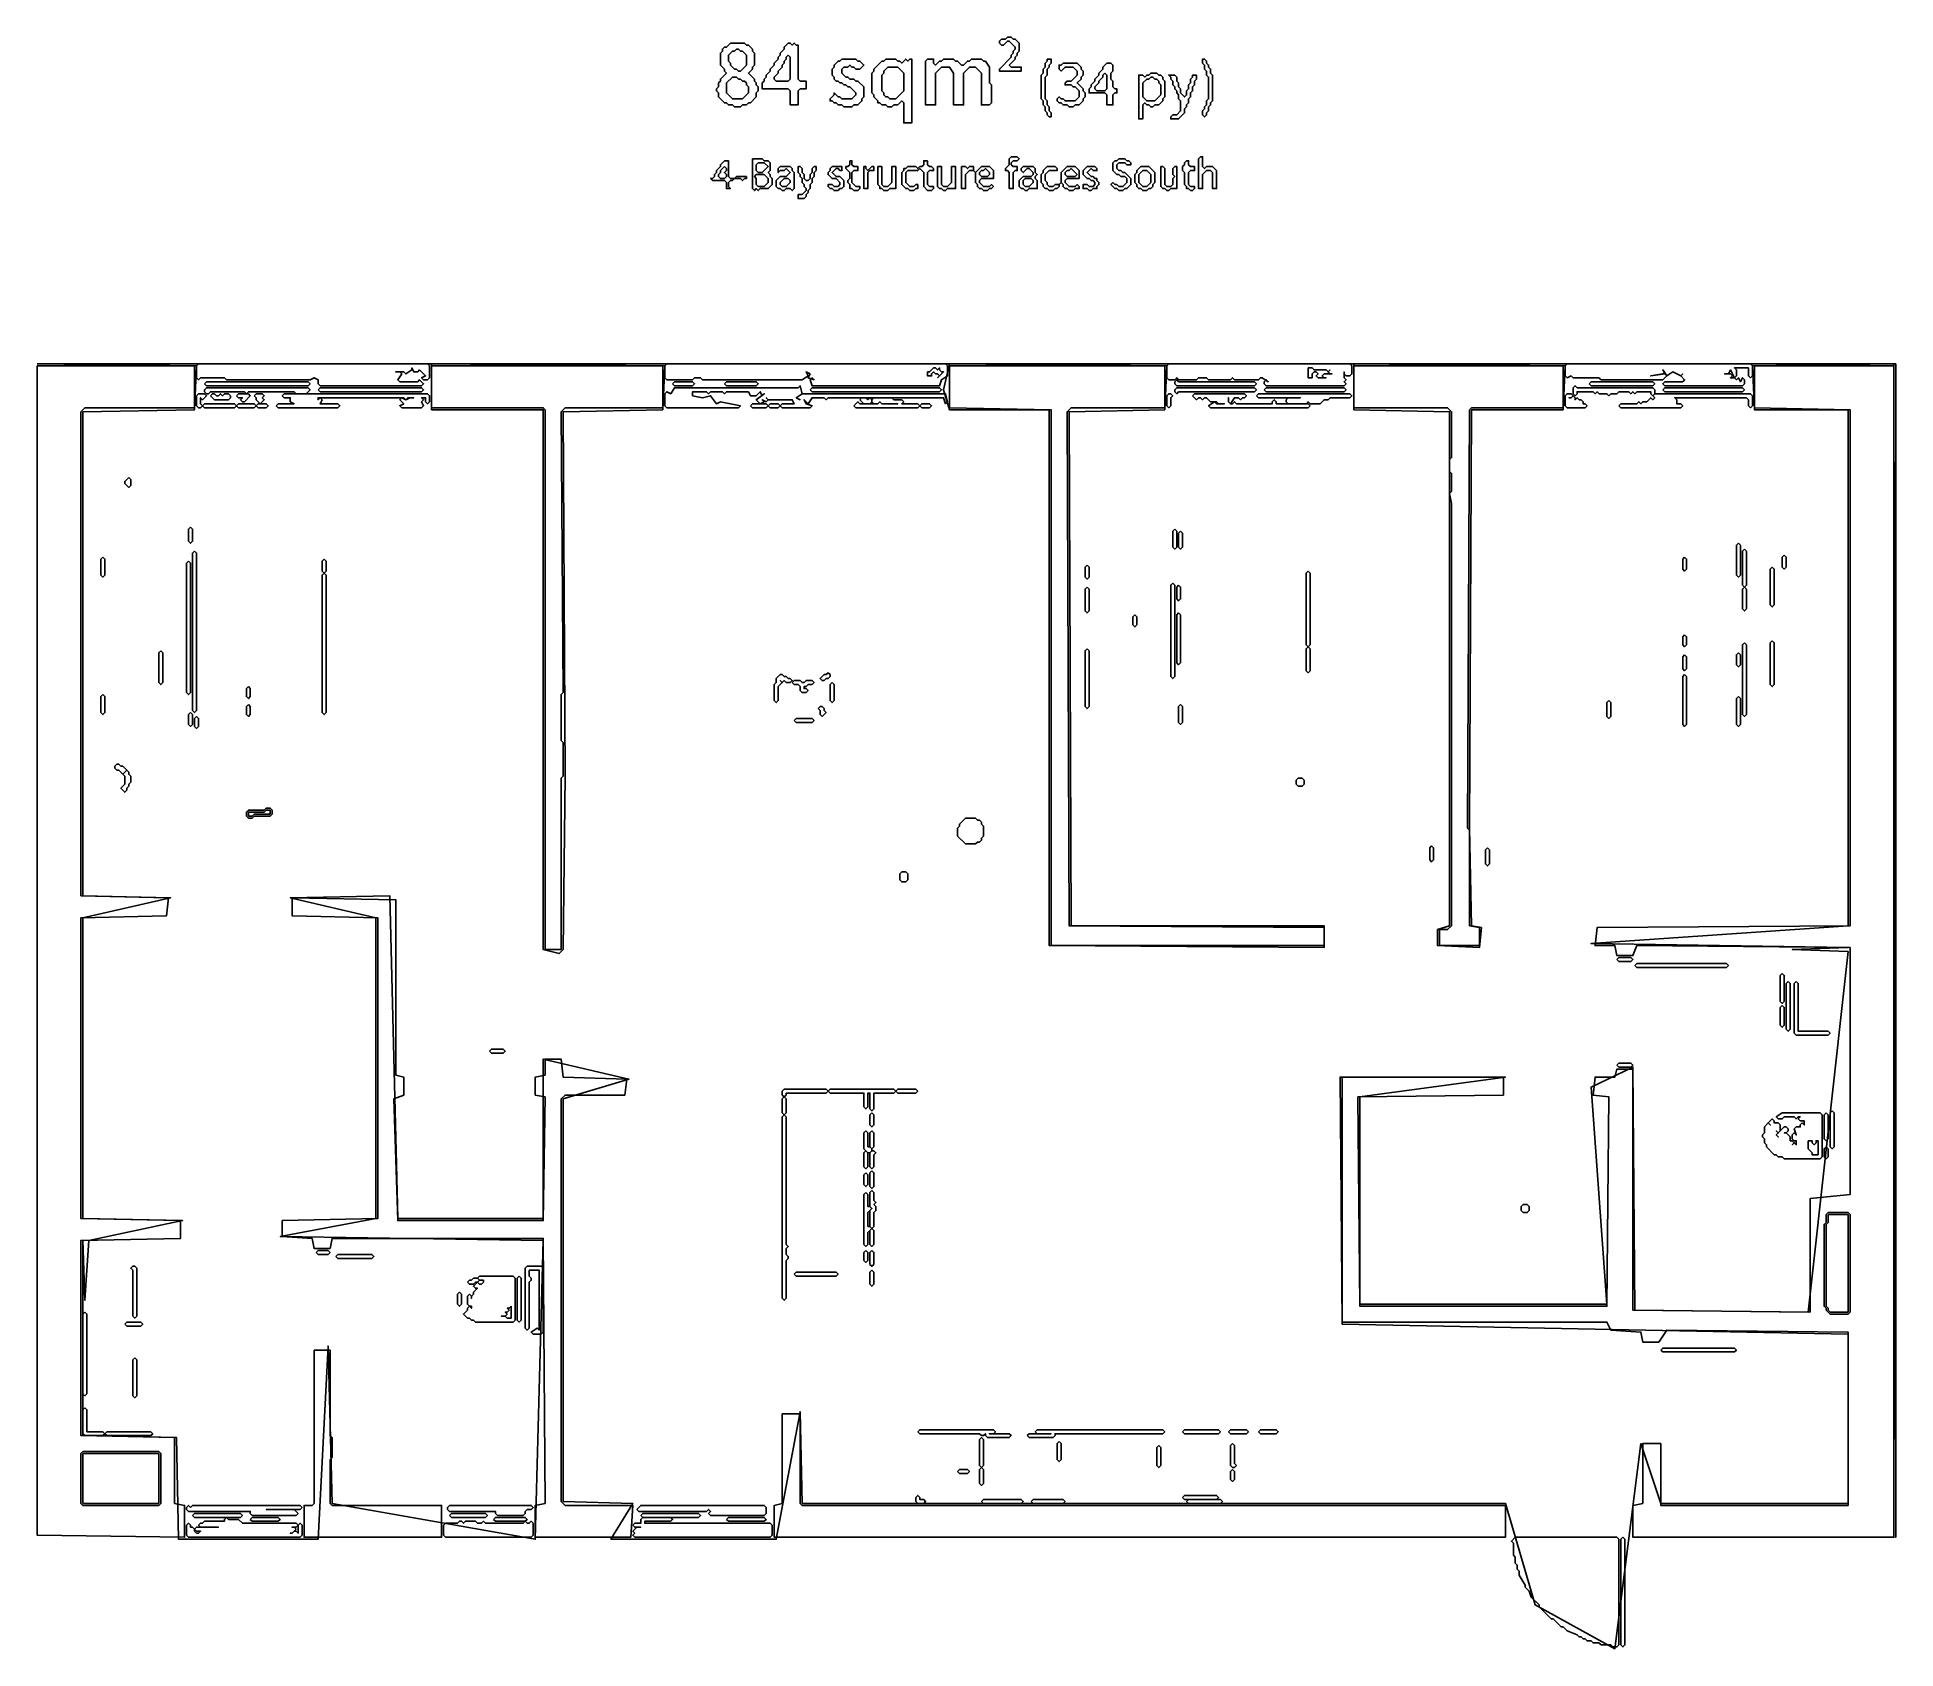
# Model space of a CAD drawing. Header units: metres. Extents: x 46 to 979, y 143 to 952.
import ezdxf

# ---------------------------------------------------------------- set-up
doc = ezdxf.new("R2010")
doc.units = ezdxf.units.M
doc.layers.add('A-FURN', color=2, linetype='Continuous')
doc.layers.add('A-WALL', color=1, linetype='Continuous')

msp = doc.modelspace()

# ---------------------------------------------------------------- linework, layer by layer
at = {"layer": 'A-FURN'}
for points in [[(530, 951), (529, 950), (529, 949), (530, 948), (531, 948), (533, 950), (534, 950), (537, 947), (537, 946), (536, 945), (536, 944), (535, 943), (535, 942), (529, 936), (529, 935), (540, 935), (540, 937), (535, 937), (534, 938), (537, 941), (537, 942), (538, 943), (538, 944), (539, 945), (539, 949), (537, 951), (536, 951), (535, 952), (533, 952), (532, 951), (530, 951)], [(394, 949), (392, 947), (391, 947), (390, 946), (390, 945), (389, 944), (389, 938), (391, 936), (391, 935), (392, 934), (389, 931), (389, 930), (388, 929), (388, 927), (387, 926), (387, 925), (388, 924), (388, 922), (391, 919), (392, 919), (393, 918), (395, 918), (396, 917), (399, 917), (400, 918), (402, 918), (403, 919), (404, 919), (407, 922), (407, 924), (408, 925), (408, 927), (407, 928), (407, 929), (406, 930), (406, 931), (403, 934), (405, 936), (405, 937), (406, 938), (406, 944), (405, 945), (405, 946), (403, 948), (402, 948), (401, 949), (394, 949)], [(397, 946), (398, 946), (399, 945), (400, 945), (402, 943), (402, 938), (399, 935), (398, 935), (397, 936), (396, 936), (394, 938), (394, 939), (393, 940), (393, 943), (395, 945), (396, 945), (397, 946)], [(423, 949), (421, 947), (421, 946), (419, 944), (419, 943), (418, 942), (418, 941), (416, 939), (416, 938), (414, 936), (414, 935), (412, 933), (412, 932), (411, 931), (411, 930), (410, 929), (410, 926), (423, 926), (424, 925), (424, 918), (428, 918), (428, 925), (429, 926), (432, 926), (432, 930), (429, 930), (428, 931), (428, 948), (427, 948), (426, 949), (425, 948), (424, 949), (423, 949)], [(423, 943), (424, 942), (424, 931), (423, 930), (417, 930), (416, 931), (416, 932), (418, 934), (418, 935), (420, 937), (420, 938), (421, 939), (421, 940), (422, 941), (422, 942), (423, 943)], [(450, 941), (449, 940), (448, 940), (446, 938), (446, 937), (445, 936), (445, 933), (446, 932), (446, 931), (447, 930), (448, 930), (449, 929), (450, 929), (451, 928), (452, 928), (453, 927), (454, 927), (457, 924), (457, 923), (455, 921), (450, 921), (449, 922), (448, 922), (446, 924), (446, 923), (444, 921), (444, 920), (445, 920), (446, 919), (447, 919), (448, 918), (450, 918), (451, 917), (455, 917), (456, 918), (458, 918), (460, 920), (460, 921), (461, 922), (461, 927), (458, 930), (457, 930), (456, 931), (454, 931), (453, 932), (452, 932), (450, 934), (450, 936), (451, 937), (453, 937), (454, 938), (455, 937), (456, 937), (457, 936), (459, 936), (461, 938), (459, 940), (458, 940), (457, 941), (450, 941)], [(472, 941), (471, 940), (470, 940), (466, 936), (466, 935), (465, 934), (465, 924), (466, 923), (466, 922), (468, 920), (468, 919), (469, 919), (470, 918), (472, 918), (473, 917), (475, 917), (476, 918), (478, 918), (480, 920), (481, 919), (481, 909), (485, 909), (485, 941), (484, 941), (483, 940), (482, 941), (480, 939), (479, 940), (478, 940), (477, 941), (472, 941)], [(473, 937), (478, 937), (481, 934), (481, 925), (477, 921), (474, 921), (473, 922), (472, 922), (471, 923), (471, 924), (470, 925), (470, 933), (471, 934), (471, 935), (473, 937)], [(492, 940), (492, 918), (497, 918), (497, 934), (500, 937), (504, 937), (506, 934), (506, 918), (511, 918), (511, 934), (514, 937), (517, 937), (520, 934), (520, 918), (524, 918), (525, 919), (525, 928), (524, 929), (524, 937), (522, 940), (521, 940), (520, 941), (515, 941), (514, 940), (513, 940), (511, 938), (510, 938), (508, 940), (507, 940), (506, 941), (501, 941), (500, 940), (499, 940), (497, 938), (496, 939), (496, 941), (493, 941), (492, 940)], [(553, 941), (553, 940), (552, 939), (552, 937), (551, 936), (551, 934), (550, 933), (550, 921), (551, 920), (551, 918), (552, 917), (552, 915), (553, 914), (553, 913), (554, 912), (555, 912), (555, 914), (554, 915), (554, 917), (553, 918), (553, 920), (552, 921), (552, 932), (553, 933), (553, 936), (554, 937), (554, 938), (555, 939), (555, 941), (553, 941)], [(561, 939), (560, 938), (559, 938), (559, 936), (560, 935), (562, 937), (566, 937), (568, 935), (568, 933), (565, 930), (563, 930), (562, 929), (562, 928), (565, 928), (566, 927), (567, 927), (569, 925), (569, 922), (567, 920), (562, 920), (561, 921), (560, 921), (559, 922), (558, 921), (558, 920), (559, 919), (560, 919), (561, 918), (563, 918), (564, 917), (566, 917), (567, 918), (569, 918), (571, 920), (571, 921), (572, 922), (572, 924), (571, 925), (571, 926), (568, 929), (570, 931), (570, 932), (571, 933), (571, 935), (570, 936), (570, 937), (568, 939), (561, 939)], [(583, 939), (581, 937), (581, 936), (579, 934), (579, 933), (577, 931), (577, 930), (575, 928), (575, 927), (574, 926), (574, 924), (582, 924), (583, 923), (583, 918), (586, 918), (586, 923), (587, 924), (588, 924), (588, 926), (587, 926), (586, 927), (586, 930), (585, 931), (585, 934), (586, 935), (586, 938), (585, 939), (583, 939)], [(582, 934), (583, 933), (583, 926), (582, 925), (578, 925), (577, 926), (577, 927), (579, 929), (579, 930), (581, 932), (581, 933), (582, 934)], [(608, 934), (605, 934), (604, 933), (603, 933), (602, 932), (601, 933), (599, 933), (599, 911), (601, 911), (601, 918), (602, 919), (603, 918), (604, 918), (605, 917), (606, 917), (607, 918), (609, 918), (611, 920), (611, 921), (612, 922), (612, 930), (611, 931), (611, 932), (610, 933), (609, 933), (608, 934)], [(628, 933), (626, 933), (626, 932), (625, 931), (625, 929), (624, 928), (624, 926), (623, 925), (623, 923), (622, 922), (620, 924), (620, 926), (619, 927), (619, 929), (618, 930), (618, 932), (617, 933), (614, 933), (615, 932), (615, 931), (616, 930), (616, 928), (617, 927), (617, 926), (618, 925), (618, 924), (619, 923), (619, 921), (620, 920), (620, 915), (618, 913), (616, 913), (615, 912), (615, 911), (619, 911), (622, 914), (622, 916), (623, 917), (623, 918), (624, 919), (624, 921), (625, 922), (625, 924), (626, 925), (626, 927), (627, 928), (627, 930), (628, 931), (628, 933)], [(631, 941), (631, 939), (632, 938), (632, 936), (633, 935), (633, 933), (634, 932), (634, 921), (633, 920), (633, 918), (632, 917), (632, 916), (631, 915), (631, 913), (632, 912), (633, 913), (633, 914), (634, 915), (634, 917), (635, 918), (635, 919), (636, 920), (636, 933), (635, 934), (635, 936), (634, 937), (634, 938), (633, 939), (633, 940), (632, 941), (631, 941)], [(395, 932), (397, 932), (398, 931), (399, 931), (400, 930), (401, 930), (402, 929), (402, 928), (403, 927), (403, 924), (400, 921), (395, 921), (392, 924), (392, 929), (395, 932)], [(605, 932), (606, 932), (607, 931), (608, 931), (609, 930), (609, 929), (610, 928), (610, 923), (607, 920), (603, 920), (601, 922), (601, 929), (603, 931), (604, 931), (605, 932)], [(391, 890), (389, 888), (389, 887), (387, 885), (387, 884), (386, 883), (386, 882), (385, 881), (384, 881), (385, 880), (391, 880), (392, 879), (392, 876), (394, 876), (393, 877), (393, 879), (394, 880), (395, 880), (396, 881), (399, 881), (400, 880), (401, 881), (402, 881), (402, 882), (397, 882), (396, 881), (394, 881), (393, 882), (393, 890), (391, 890)], [(391, 887), (392, 886), (392, 885), (391, 884), (392, 883), (392, 882), (391, 881), (389, 881), (388, 882), (388, 883), (389, 884), (389, 885), (391, 887)], [(405, 891), (405, 876), (406, 875), (407, 876), (408, 875), (409, 876), (413, 876), (415, 878), (415, 881), (414, 882), (414, 883), (413, 884), (414, 885), (414, 889), (413, 890), (411, 890), (410, 891), (405, 891)], [(407, 885), (407, 888), (408, 889), (411, 889), (413, 887), (410, 884), (408, 884), (407, 885)], [(419, 887), (418, 886), (418, 884), (419, 885), (421, 885), (422, 886), (424, 884), (422, 882), (419, 882), (417, 880), (417, 877), (418, 876), (419, 876), (420, 875), (421, 875), (422, 876), (424, 876), (425, 875), (426, 876), (426, 884), (425, 885), (425, 886), (424, 887), (419, 887)], [(437, 887), (436, 887), (435, 886), (435, 884), (434, 883), (434, 881), (433, 880), (432, 880), (431, 881), (431, 883), (430, 884), (430, 886), (429, 887), (428, 887), (428, 884), (429, 883), (429, 882), (430, 881), (430, 879), (431, 878), (431, 877), (432, 876), (432, 875), (430, 873), (428, 873), (428, 871), (431, 871), (432, 872), (432, 873), (433, 874), (433, 875), (434, 876), (434, 878), (435, 879), (435, 881), (436, 882), (436, 884), (437, 885), (437, 887)], [(445, 887), (444, 886), (444, 885), (443, 884), (443, 883), (445, 881), (447, 881), (449, 879), (449, 878), (448, 877), (446, 877), (445, 878), (443, 878), (443, 877), (444, 876), (445, 876), (446, 875), (448, 875), (449, 876), (450, 876), (451, 877), (451, 880), (449, 882), (447, 882), (445, 884), (447, 886), (448, 886), (449, 885), (450, 885), (450, 887), (445, 887)], [(454, 890), (454, 888), (453, 887), (452, 887), (452, 886), (454, 884), (454, 881), (453, 880), (453, 879), (454, 878), (454, 876), (455, 876), (456, 875), (458, 875), (459, 876), (459, 877), (457, 877), (455, 879), (455, 884), (456, 885), (458, 885), (458, 887), (456, 887), (455, 888), (455, 890), (454, 890)], [(466, 887), (465, 887), (463, 885), (462, 886), (462, 887), (461, 887), (461, 876), (463, 876), (463, 884), (464, 885), (466, 885), (466, 887)], [(468, 887), (468, 878), (469, 877), (469, 876), (470, 876), (471, 875), (473, 875), (474, 876), (477, 876), (477, 887), (475, 887), (475, 879), (473, 877), (471, 877), (470, 878), (470, 887), (468, 887)], [(493, 890), (491, 890), (491, 888), (490, 887), (489, 887), (488, 886), (487, 887), (483, 887), (482, 886), (481, 886), (481, 885), (480, 884), (480, 878), (482, 876), (483, 876), (484, 875), (486, 875), (487, 876), (488, 876), (488, 878), (487, 878), (486, 877), (484, 877), (482, 879), (482, 884), (483, 885), (488, 885), (489, 886), (491, 884), (491, 877), (493, 875), (495, 875), (496, 876), (496, 877), (494, 877), (493, 878), (493, 884), (494, 885), (496, 885), (496, 886), (495, 887), (494, 887), (493, 888), (493, 890)], [(498, 887), (498, 877), (499, 876), (500, 876), (501, 875), (502, 875), (503, 876), (507, 876), (507, 887), (505, 887), (505, 879), (503, 877), (501, 877), (500, 878), (500, 887), (498, 887)], [(510, 887), (510, 876), (512, 876), (512, 883), (514, 885), (516, 885), (517, 884), (517, 879), (518, 878), (518, 877), (519, 876), (520, 876), (521, 875), (523, 875), (524, 876), (525, 876), (526, 877), (525, 878), (524, 877), (521, 877), (519, 879), (519, 880), (520, 881), (526, 881), (526, 885), (524, 887), (520, 887), (517, 884), (516, 885), (516, 887), (514, 887), (513, 886), (512, 887), (510, 887)], [(538, 892), (535, 892), (534, 891), (534, 888), (532, 886), (532, 885), (533, 885), (534, 884), (534, 876), (536, 876), (536, 884), (537, 885), (538, 885), (538, 887), (536, 887), (535, 888), (535, 889), (536, 890), (538, 890), (539, 891), (538, 892)], [(541, 887), (540, 886), (540, 885), (541, 884), (543, 886), (544, 886), (546, 884), (546, 883), (545, 882), (541, 882), (539, 880), (539, 877), (540, 876), (541, 876), (542, 875), (543, 875), (544, 876), (548, 876), (548, 880), (547, 881), (547, 882), (548, 883), (547, 884), (547, 886), (546, 887), (541, 887)], [(550, 883), (550, 879), (551, 878), (551, 877), (552, 876), (553, 876), (554, 875), (556, 875), (557, 876), (558, 876), (559, 877), (559, 878), (560, 879), (561, 878), (561, 877), (562, 876), (563, 876), (564, 875), (566, 875), (567, 876), (569, 876), (569, 877), (568, 878), (567, 877), (564, 877), (562, 879), (562, 880), (563, 881), (569, 881), (569, 885), (567, 887), (563, 887), (560, 884), (560, 879), (559, 878), (557, 878), (556, 877), (554, 877), (553, 878), (553, 879), (552, 880), (552, 883), (554, 885), (558, 885), (558, 886), (557, 887), (553, 887), (551, 885), (551, 884), (550, 883)], [(577, 887), (573, 887), (571, 885), (571, 883), (573, 881), (574, 881), (575, 880), (576, 880), (577, 879), (577, 878), (576, 877), (574, 877), (573, 878), (571, 878), (571, 876), (573, 876), (574, 875), (575, 875), (576, 876), (578, 876), (578, 877), (579, 878), (579, 879), (578, 880), (578, 881), (577, 881), (576, 882), (575, 882), (573, 884), (575, 886), (576, 885), (578, 885), (578, 886), (577, 887)], [(589, 891), (588, 890), (587, 890), (586, 889), (586, 885), (588, 883), (589, 883), (590, 882), (592, 882), (593, 881), (593, 879), (591, 877), (589, 877), (588, 878), (587, 878), (586, 879), (585, 878), (587, 876), (588, 876), (589, 875), (591, 875), (592, 876), (593, 876), (595, 878), (595, 881), (592, 884), (591, 884), (590, 885), (589, 885), (588, 886), (588, 888), (589, 889), (592, 889), (593, 888), (595, 888), (595, 889), (594, 890), (593, 890), (592, 891), (589, 891)], [(600, 887), (598, 885), (598, 884), (597, 883), (597, 879), (598, 878), (598, 877), (599, 876), (600, 876), (601, 875), (603, 875), (604, 876), (605, 876), (606, 877), (606, 878), (607, 879), (607, 884), (604, 887), (600, 887)], [(610, 887), (610, 877), (611, 876), (612, 876), (613, 875), (614, 875), (615, 876), (618, 876), (618, 887), (617, 887), (616, 886), (616, 883), (617, 882), (616, 881), (616, 878), (615, 877), (613, 877), (612, 878), (612, 886), (611, 887), (610, 887)], [(623, 890), (622, 889), (622, 888), (621, 887), (621, 885), (622, 884), (622, 878), (623, 877), (623, 876), (624, 876), (625, 875), (626, 875), (627, 876), (627, 877), (625, 877), (624, 878), (624, 884), (625, 885), (627, 885), (627, 887), (625, 887), (624, 888), (624, 890), (623, 890)], [(630, 892), (629, 891), (629, 876), (631, 876), (631, 883), (633, 885), (635, 885), (636, 884), (636, 876), (638, 876), (638, 885), (636, 887), (633, 887), (632, 886), (631, 887), (631, 892), (630, 892)], [(406, 882), (407, 883), (411, 883), (413, 881), (413, 879), (411, 877), (408, 877), (407, 878), (407, 881), (406, 882)], [(421, 881), (423, 881), (424, 880), (424, 879), (422, 877), (420, 877), (419, 878), (419, 879), (421, 881)], [(519, 884), (520, 885), (521, 885), (522, 886), (524, 884), (524, 883), (523, 882), (520, 882), (519, 883), (519, 884)], [(541, 878), (541, 880), (542, 881), (545, 881), (546, 880), (546, 879), (544, 877), (542, 877), (541, 878)], [(562, 884), (563, 885), (564, 885), (565, 886), (568, 883), (567, 882), (563, 882), (562, 883), (562, 884)], [(601, 885), (603, 885), (605, 883), (605, 879), (603, 877), (601, 877), (599, 879), (599, 883), (601, 885)], [(46, 788), (126, 787), (125, 765), (69, 764), (69, 521), (113, 520), (69, 510), (69, 359), (119, 358), (72, 348), (70, 318), (69, 348), (69, 250), (116, 249), (117, 198), (187, 198), (192, 295), (194, 216), (296, 198), (300, 348), (168, 350), (216, 359), (216, 510), (173, 520), (223, 521), (227, 359), (300, 359), (300, 439), (343, 429), (310, 419), (310, 217), (345, 216), (334, 198), (417, 198), (429, 262), (430, 216), (783, 216), (798, 165), (838, 143), (851, 246), (861, 216), (955, 216), (955, 301), (701, 306), (700, 430), (783, 430), (710, 420), (710, 316), (834, 316), (826, 425), (847, 435), (848, 313), (935, 312), (955, 493), (927, 494), (955, 495), (826, 497), (955, 506), (955, 765), (908, 765), (907, 787), (978, 788), (979, 199), (979, 788), (46, 788)], [(126, 787), (127, 788), (242, 788), (243, 787), (243, 781), (242, 780), (240, 780), (239, 781), (241, 782), (238, 785), (237, 784), (235, 784), (234, 786), (234, 785), (231, 783), (230, 784), (226, 784), (228, 784), (229, 783), (227, 780), (228, 779), (237, 779), (238, 780), (240, 778), (239, 777), (188, 777), (187, 778), (187, 780), (185, 781), (183, 780), (141, 780), (140, 781), (128, 781), (127, 780), (126, 781), (126, 787)], [(244, 788), (361, 787), (360, 765), (310, 764), (311, 581), (310, 494), (308, 492), (300, 494), (300, 765), (244, 765), (244, 788)], [(361, 787), (362, 788), (502, 788), (503, 787), (503, 782), (500, 780), (499, 777), (435, 777), (434, 780), (435, 781), (436, 780), (433, 781), (434, 783), (432, 784), (433, 782), (430, 780), (380, 780), (379, 781), (376, 781), (375, 780), (362, 780), (361, 781), (361, 787)], [(493, 784), (493, 782), (495, 782), (495, 783), (496, 784), (497, 783), (498, 783), (499, 782), (498, 781), (501, 784), (500, 784), (499, 785), (499, 786), (498, 785), (497, 786), (496, 786), (494, 784), (493, 784)], [(504, 788), (613, 787), (612, 765), (564, 764), (565, 506), (692, 506), (692, 495), (554, 496), (554, 765), (504, 765), (501, 775), (504, 788)], [(613, 787), (614, 788), (705, 788), (706, 787), (706, 783), (705, 782), (703, 782), (702, 783), (702, 784), (702, 781), (703, 780), (702, 779), (703, 778), (702, 777), (663, 777), (662, 778), (662, 779), (663, 780), (664, 779), (661, 781), (660, 781), (659, 780), (647, 780), (646, 781), (645, 780), (634, 780), (633, 781), (629, 781), (628, 780), (619, 780), (618, 781), (617, 780), (614, 780), (613, 781), (613, 787)], [(684, 786), (684, 781), (686, 781), (686, 783), (687, 784), (688, 784), (689, 783), (688, 782), (689, 781), (693, 781), (692, 781), (691, 782), (692, 783), (696, 783), (695, 783), (694, 784), (695, 785), (694, 784), (693, 785), (687, 785), (686, 786), (684, 786)], [(707, 788), (813, 787), (812, 765), (766, 765), (765, 555), (766, 506), (771, 505), (770, 495), (749, 496), (749, 504), (755, 506), (755, 764), (707, 765), (707, 788)], [(813, 787), (814, 788), (906, 788), (907, 787), (907, 782), (906, 781), (905, 782), (905, 786), (898, 786), (899, 785), (899, 782), (898, 781), (896, 785), (895, 783), (893, 783), (896, 783), (897, 782), (896, 781), (898, 781), (899, 780), (900, 781), (901, 779), (902, 781), (903, 780), (903, 778), (902, 777), (863, 777), (862, 778), (863, 779), (872, 779), (873, 780), (871, 782), (872, 783), (871, 782), (867, 784), (864, 782), (862, 785), (863, 784), (862, 783), (856, 782), (863, 783), (864, 782), (862, 780), (831, 780), (830, 781), (817, 781), (816, 782), (814, 781), (813, 782), (813, 787)], [(130, 778), (131, 779), (182, 779), (183, 778), (182, 777), (131, 777), (130, 778)], [(130, 774), (130, 775), (131, 776), (182, 776), (183, 775), (181, 773), (176, 773), (175, 774), (152, 774), (151, 773), (150, 774), (133, 774), (132, 773), (131, 773), (130, 774)], [(187, 775), (188, 776), (239, 776), (240, 775), (239, 774), (188, 774), (187, 775)], [(361, 773), (362, 774), (364, 773), (366, 776), (428, 776), (429, 777), (430, 773), (427, 771), (429, 770), (427, 771), (430, 773), (502, 773), (503, 769), (502, 768), (501, 771), (443, 771), (442, 770), (441, 771), (435, 771), (433, 768), (431, 770), (432, 768), (435, 767), (434, 766), (420, 766), (419, 767), (420, 768), (426, 768), (425, 770), (413, 770), (412, 771), (413, 770), (412, 769), (410, 770), (411, 769), (409, 768), (407, 770), (411, 773), (410, 772), (409, 774), (407, 772), (404, 772), (403, 774), (392, 774), (391, 773), (390, 774), (384, 774), (383, 773), (382, 774), (375, 774), (375, 772), (380, 771), (384, 772), (387, 768), (389, 769), (399, 767), (398, 766), (362, 766), (361, 767), (361, 773)], [(365, 778), (366, 779), (375, 779), (376, 778), (375, 777), (366, 777), (365, 778)], [(391, 778), (392, 779), (407, 779), (408, 778), (407, 777), (392, 777), (391, 778)], [(434, 775), (435, 776), (499, 776), (500, 775), (499, 774), (435, 774), (434, 775)], [(617, 779), (618, 780), (619, 779), (657, 779), (658, 778), (657, 777), (618, 777), (617, 778), (617, 779)], [(617, 774), (617, 775), (618, 776), (657, 776), (658, 775), (657, 774), (619, 774), (618, 773), (617, 774)], [(662, 775), (663, 776), (702, 776), (703, 775), (702, 774), (663, 774), (662, 775)], [(817, 776), (818, 777), (819, 776), (857, 776), (858, 775), (858, 773), (857, 772), (856, 773), (856, 774), (849, 774), (848, 773), (847, 774), (846, 773), (845, 774), (840, 774), (839, 773), (836, 773), (835, 772), (834, 773), (830, 773), (829, 774), (828, 773), (827, 774), (819, 774), (819, 773), (818, 772), (817, 773), (817, 776)], [(825, 778), (826, 779), (857, 779), (858, 778), (857, 777), (826, 777), (825, 778)], [(862, 775), (863, 776), (902, 776), (903, 775), (902, 774), (863, 774), (862, 775)], [(130, 773), (131, 772), (129, 770), (128, 771), (128, 768), (129, 767), (128, 766), (127, 766), (126, 767), (126, 772), (127, 773), (130, 773)], [(129, 767), (130, 768), (145, 768), (146, 767), (145, 766), (130, 766), (129, 767)], [(133, 772), (134, 773), (135, 773), (136, 772), (137, 772), (138, 773), (139, 772), (140, 773), (142, 773), (143, 772), (143, 771), (142, 770), (135, 770), (133, 772)], [(146, 772), (147, 773), (152, 773), (153, 772), (150, 769), (149, 769), (148, 770), (149, 771), (147, 771), (146, 772)], [(146, 767), (147, 768), (155, 768), (156, 767), (155, 766), (147, 766), (146, 767)], [(155, 772), (156, 773), (159, 773), (160, 772), (159, 771), (160, 770), (158, 768), (156, 770), (156, 771), (155, 772)], [(156, 767), (157, 768), (161, 768), (162, 767), (161, 766), (157, 766), (156, 767)], [(166, 767), (167, 768), (175, 768), (173, 769), (173, 771), (170, 771), (169, 772), (170, 773), (242, 773), (243, 772), (243, 769), (242, 768), (241, 769), (241, 771), (239, 771), (240, 770), (239, 769), (240, 767), (239, 766), (229, 766), (228, 767), (230, 768), (228, 770), (229, 771), (231, 770), (233, 771), (235, 771), (232, 771), (231, 770), (230, 771), (187, 771), (187, 770), (188, 771), (189, 770), (188, 768), (197, 768), (198, 767), (197, 766), (167, 766), (166, 767)], [(404, 767), (405, 768), (412, 768), (413, 767), (412, 766), (405, 766), (404, 767)], [(413, 767), (414, 768), (418, 768), (419, 767), (418, 766), (414, 766), (413, 767)], [(456, 767), (458, 769), (459, 768), (468, 768), (469, 769), (470, 768), (478, 768), (470, 768), (469, 769), (468, 768), (466, 768), (465, 769), (465, 770), (466, 771), (475, 771), (476, 770), (480, 770), (481, 769), (480, 768), (488, 768), (489, 767), (488, 766), (457, 766), (456, 767)], [(459, 770), (460, 771), (462, 771), (463, 770), (464, 771), (465, 770), (465, 769), (464, 768), (461, 768), (459, 770)], [(489, 767), (490, 768), (494, 768), (495, 767), (494, 766), (490, 766), (489, 767)], [(615, 773), (616, 772), (615, 771), (615, 767), (614, 766), (613, 767), (613, 772), (614, 773), (615, 773)], [(626, 772), (627, 773), (652, 773), (653, 772), (652, 771), (651, 771), (650, 770), (649, 771), (647, 771), (645, 768), (644, 769), (644, 771), (644, 769), (645, 768), (646, 768), (647, 769), (648, 768), (666, 768), (666, 769), (667, 770), (668, 769), (668, 768), (684, 768), (685, 767), (684, 766), (635, 766), (634, 767), (637, 769), (638, 768), (642, 768), (639, 768), (638, 769), (635, 769), (633, 771), (632, 771), (631, 770), (630, 771), (629, 771), (628, 770), (626, 772)], [(658, 772), (659, 773), (705, 773), (706, 772), (705, 771), (695, 771), (694, 770), (692, 770), (690, 768), (685, 768), (684, 769), (683, 768), (674, 768), (673, 769), (673, 770), (674, 771), (680, 771), (659, 771), (658, 772)], [(813, 772), (814, 773), (816, 773), (817, 772), (816, 771), (815, 771), (816, 771), (817, 772), (818, 771), (818, 770), (819, 771), (820, 770), (821, 770), (822, 769), (822, 768), (823, 768), (824, 767), (823, 766), (814, 766), (813, 767), (813, 772)], [(840, 767), (841, 768), (849, 768), (850, 769), (851, 768), (852, 769), (854, 769), (856, 771), (857, 770), (858, 771), (857, 772), (858, 773), (906, 773), (907, 772), (907, 767), (906, 766), (905, 767), (905, 770), (904, 771), (868, 771), (869, 770), (869, 768), (871, 768), (872, 767), (871, 766), (841, 766), (840, 767)], [(92, 731), (93, 730), (93, 727), (92, 726), (90, 728), (90, 729), (92, 731)], [(123, 706), (124, 705), (124, 699), (123, 698), (122, 699), (122, 705), (123, 706)], [(617, 705), (618, 704), (618, 696), (617, 695), (616, 696), (616, 704), (617, 705)], [(620, 704), (621, 703), (621, 696), (620, 695), (619, 696), (619, 703), (620, 704)], [(79, 691), (80, 690), (80, 682), (79, 681), (78, 682), (78, 690), (79, 691)], [(125, 694), (126, 693), (126, 614), (125, 613), (124, 614), (124, 693), (125, 694)], [(873, 691), (874, 690), (874, 685), (873, 684), (872, 685), (872, 690), (873, 691)], [(900, 698), (901, 697), (901, 682), (900, 681), (899, 682), (899, 697), (900, 698)], [(903, 695), (904, 694), (904, 677), (903, 676), (902, 677), (902, 694), (903, 695)], [(923, 692), (924, 691), (924, 686), (923, 685), (922, 686), (922, 691), (923, 692)], [(122, 689), (123, 688), (123, 623), (122, 622), (121, 623), (121, 688), (122, 689)], [(190, 690), (191, 689), (191, 684), (190, 683), (189, 684), (189, 689), (190, 690)], [(190, 683), (191, 682), (191, 613), (190, 612), (189, 613), (189, 682), (190, 683)], [(573, 687), (574, 686), (574, 681), (573, 680), (572, 681), (572, 686), (573, 687)], [(684, 684), (685, 683), (685, 647), (684, 646), (683, 647), (683, 683), (684, 684)], [(917, 686), (918, 685), (918, 667), (917, 666), (916, 667), (916, 685), (917, 686)], [(573, 676), (574, 675), (574, 664), (573, 663), (572, 664), (572, 675), (573, 676)], [(616, 678), (617, 677), (617, 631), (616, 630), (615, 631), (615, 677), (616, 678)], [(619, 677), (620, 676), (620, 670), (619, 669), (618, 670), (618, 676), (619, 677)], [(903, 676), (904, 675), (904, 665), (903, 664), (902, 665), (902, 675), (903, 676)], [(619, 663), (620, 662), (620, 638), (619, 637), (618, 638), (618, 662), (619, 663)], [(597, 662), (598, 661), (598, 657), (597, 656), (596, 657), (596, 661), (597, 662)], [(108, 644), (109, 643), (109, 628), (108, 627), (107, 628), (107, 643), (108, 644)], [(573, 645), (574, 644), (574, 616), (573, 615), (572, 616), (572, 644), (573, 645)], [(684, 646), (685, 645), (685, 634), (684, 633), (683, 634), (683, 645), (684, 646)], [(873, 652), (874, 651), (874, 647), (873, 646), (872, 647), (872, 651), (873, 652)], [(903, 648), (904, 647), (904, 612), (903, 611), (902, 612), (902, 647), (903, 648)], [(917, 649), (918, 648), (918, 627), (917, 626), (916, 627), (916, 648), (917, 649)], [(873, 642), (874, 641), (874, 635), (873, 634), (872, 635), (872, 641), (873, 642)], [(900, 643), (901, 642), (901, 637), (900, 636), (899, 637), (899, 642), (900, 643)], [(152, 626), (153, 625), (153, 621), (152, 620), (151, 621), (151, 625), (152, 626)], [(420, 632), (421, 631), (422, 631), (423, 630), (424, 630), (425, 629), (424, 628), (422, 628), (421, 629), (420, 628), (419, 629), (420, 628), (418, 626), (418, 619), (417, 618), (416, 619), (416, 627), (417, 628), (417, 630), (419, 632), (420, 632)], [(425, 628), (426, 629), (429, 629), (430, 628), (431, 628), (432, 629), (435, 629), (436, 628), (435, 627), (433, 627), (432, 626), (431, 626), (431, 625), (432, 625), (433, 624), (432, 623), (430, 623), (429, 624), (429, 626), (428, 627), (426, 627), (425, 628)], [(443, 633), (444, 632), (444, 631), (443, 630), (442, 630), (441, 629), (440, 629), (439, 630), (441, 632), (442, 632), (443, 633)], [(445, 628), (446, 627), (446, 619), (445, 618), (444, 619), (444, 627), (445, 628)], [(873, 632), (874, 631), (874, 607), (873, 606), (872, 607), (872, 631), (873, 632)], [(79, 622), (80, 621), (80, 613), (79, 612), (78, 613), (78, 621), (79, 622)], [(152, 617), (153, 616), (153, 612), (152, 611), (151, 612), (151, 616), (152, 617)], [(438, 615), (439, 616), (440, 616), (441, 615), (441, 614), (442, 613), (440, 611), (439, 612), (439, 614), (438, 615)], [(620, 617), (621, 616), (621, 608), (620, 607), (619, 608), (619, 616), (620, 617)], [(835, 619), (836, 618), (836, 611), (835, 610), (834, 611), (834, 618), (835, 619)], [(900, 621), (901, 620), (901, 607), (900, 606), (899, 607), (899, 620), (900, 621)], [(123, 613), (124, 612), (124, 607), (123, 606), (122, 607), (122, 612), (123, 613)], [(126, 611), (127, 610), (127, 606), (126, 605), (125, 606), (125, 610), (126, 611)], [(426, 609), (427, 610), (435, 610), (436, 609), (435, 608), (427, 608), (426, 609)], [(85, 586), (86, 587), (87, 587), (88, 586), (89, 586), (91, 584), (89, 582), (87, 584), (86, 584), (85, 585), (85, 586)], [(91, 584), (92, 583), (92, 582), (93, 581), (93, 578), (92, 577), (92, 576), (91, 575), (91, 574), (90, 573), (88, 575), (90, 577), (90, 581), (89, 582), (91, 584)], [(678, 579), (679, 580), (681, 580), (682, 579), (682, 577), (681, 576), (679, 576), (678, 577), (678, 579)], [(164, 564), (164, 562), (163, 561), (155, 561), (154, 560), (152, 560), (151, 561), (151, 563), (152, 564), (160, 564), (161, 565), (163, 565), (164, 564)], [(512, 560), (517, 560), (518, 559), (519, 559), (520, 558), (520, 557), (521, 556), (521, 551), (520, 550), (520, 549), (519, 548), (518, 548), (517, 547), (512, 547), (508, 551), (508, 555), (509, 556), (509, 557), (512, 560)], [(746, 546), (747, 545), (747, 539), (746, 538), (745, 539), (745, 545), (746, 546)], [(774, 545), (775, 544), (775, 537), (774, 536), (773, 537), (773, 544), (774, 545)], [(479, 532), (480, 533), (482, 533), (483, 532), (483, 529), (482, 528), (480, 528), (479, 529), (479, 532)], [(839, 489), (840, 490), (846, 490), (847, 489), (846, 488), (840, 488), (839, 489)], [(848, 486), (849, 487), (894, 487), (895, 486), (894, 485), (849, 485), (848, 486)], [(922, 482), (923, 481), (923, 468), (922, 467), (921, 468), (921, 481), (922, 482)], [(925, 478), (926, 477), (926, 454), (925, 453), (924, 454), (924, 477), (925, 478)], [(929, 478), (930, 477), (930, 453), (945, 453), (946, 452), (945, 451), (929, 451), (928, 452), (928, 477), (929, 478)], [(922, 466), (923, 465), (923, 456), (922, 455), (921, 456), (921, 465), (922, 466)], [(273, 443), (274, 444), (280, 444), (281, 443), (280, 442), (274, 442), (273, 443)], [(839, 436), (840, 437), (846, 437), (847, 436), (846, 435), (840, 435), (839, 436)], [(420, 421), (420, 423), (421, 424), (442, 424), (443, 423), (442, 422), (422, 422), (422, 421), (421, 420), (420, 421)], [(421, 420), (422, 419), (422, 412), (421, 411), (420, 412), (420, 419), (421, 420)], [(443, 423), (444, 424), (476, 424), (477, 423), (476, 422), (466, 422), (466, 414), (465, 413), (464, 414), (464, 422), (463, 422), (463, 415), (462, 414), (461, 415), (461, 422), (444, 422), (443, 423)], [(477, 423), (478, 424), (487, 424), (488, 423), (487, 422), (478, 422), (477, 423)], [(421, 411), (422, 410), (422, 346), (423, 345), (422, 344), (422, 341), (423, 340), (423, 339), (422, 338), (422, 319), (421, 318), (420, 319), (420, 410), (421, 411)], [(465, 412), (466, 411), (466, 406), (465, 405), (464, 406), (464, 411), (465, 412)], [(913, 405), (915, 407), (916, 406), (915, 407), (917, 409), (918, 408), (918, 407), (920, 407), (921, 406), (921, 403), (920, 402), (919, 403), (920, 402), (919, 401), (920, 400), (919, 401), (923, 405), (924, 405), (925, 404), (925, 403), (924, 402), (923, 402), (924, 402), (926, 400), (926, 398), (927, 398), (928, 397), (927, 396), (928, 397), (929, 396), (929, 398), (928, 398), (927, 399), (927, 401), (928, 402), (929, 401), (928, 404), (929, 405), (931, 405), (931, 406), (932, 407), (933, 406), (933, 408), (931, 408), (930, 409), (931, 410), (930, 410), (929, 409), (928, 410), (923, 410), (922, 409), (920, 409), (919, 410), (922, 412), (941, 412), (942, 411), (942, 390), (941, 389), (923, 389), (922, 390), (920, 390), (919, 391), (918, 391), (914, 395), (914, 396), (913, 397), (913, 399), (912, 400), (912, 401), (913, 402), (913, 405)], [(944, 412), (945, 411), (945, 399), (944, 398), (943, 399), (943, 411), (944, 412)], [(947, 413), (948, 412), (948, 395), (947, 394), (946, 395), (946, 412), (947, 413)], [(462, 403), (463, 402), (463, 395), (464, 395), (465, 394), (465, 393), (464, 392), (463, 392), (461, 394), (461, 402), (462, 403)], [(465, 403), (466, 402), (466, 395), (465, 394), (464, 395), (464, 402), (465, 403)], [(462, 393), (463, 392), (463, 385), (462, 384), (461, 385), (461, 392), (462, 393)], [(466, 393), (467, 392), (466, 391), (466, 385), (465, 384), (464, 385), (464, 392), (465, 393), (466, 393)], [(935, 398), (935, 394), (937, 392), (937, 391), (940, 391), (940, 398), (939, 398), (939, 397), (938, 396), (937, 397), (937, 398), (935, 398)], [(944, 395), (945, 394), (945, 390), (944, 389), (943, 390), (943, 394), (944, 395)], [(465, 383), (466, 382), (466, 375), (465, 374), (464, 375), (464, 382), (465, 383)], [(462, 382), (463, 381), (463, 376), (462, 375), (461, 376), (461, 381), (462, 382)], [(462, 372), (463, 371), (463, 365), (464, 365), (465, 364), (463, 362), (463, 355), (464, 355), (465, 354), (463, 352), (463, 346), (462, 345), (461, 346), (461, 371), (462, 372)], [(465, 373), (466, 372), (466, 368), (467, 367), (466, 366), (467, 365), (467, 363), (466, 362), (466, 355), (465, 354), (464, 355), (464, 363), (465, 364), (464, 365), (464, 372), (465, 373)], [(791, 365), (792, 366), (794, 366), (795, 365), (795, 363), (794, 362), (792, 362), (791, 363), (791, 365)], [(945, 361), (945, 357), (944, 356), (944, 315), (945, 314), (945, 313), (946, 312), (955, 312), (955, 361), (945, 361)], [(465, 354), (466, 353), (466, 346), (465, 345), (464, 346), (464, 353), (465, 354)], [(186, 342), (187, 343), (192, 343), (193, 342), (192, 341), (187, 341), (186, 342)], [(196, 340), (197, 341), (214, 341), (215, 340), (214, 339), (197, 339), (196, 340)], [(462, 343), (463, 342), (463, 338), (462, 337), (461, 338), (461, 342), (462, 343)], [(465, 343), (466, 342), (466, 336), (465, 335), (464, 336), (464, 342), (465, 343)], [(94, 335), (95, 335), (96, 334), (96, 310), (95, 309), (94, 310), (94, 333), (93, 334), (94, 335)], [(268, 330), (285, 330), (286, 329), (286, 308), (285, 307), (266, 307), (265, 308), (264, 308), (263, 309), (262, 309), (260, 311), (262, 313), (262, 314), (263, 315), (264, 314), (264, 315), (263, 315), (262, 316), (262, 320), (263, 321), (264, 320), (264, 319), (264, 320), (265, 321), (265, 322), (267, 324), (266, 324), (265, 325), (267, 327), (268, 326), (269, 326), (270, 327), (270, 328), (268, 328), (267, 329), (268, 330)], [(262, 327), (263, 328), (264, 328), (265, 329), (267, 329), (268, 328), (267, 327), (266, 327), (265, 326), (263, 326), (262, 327)], [(288, 330), (289, 329), (289, 308), (288, 307), (287, 308), (287, 329), (288, 330)], [(292, 335), (299, 335), (300, 334), (300, 302), (299, 301), (295, 301), (294, 302), (297, 304), (298, 303), (298, 333), (293, 333), (293, 330), (294, 329), (294, 328), (293, 327), (293, 304), (292, 303), (291, 304), (291, 334), (292, 335)], [(426, 331), (427, 332), (447, 332), (448, 331), (447, 330), (427, 330), (426, 331)], [(465, 333), (466, 332), (466, 326), (465, 325), (464, 326), (464, 332), (465, 333)], [(258, 322), (259, 321), (259, 316), (258, 315), (257, 316), (257, 321), (258, 322)], [(70, 312), (71, 311), (71, 271), (70, 270), (69, 271), (69, 311), (70, 312)], [(284, 315), (283, 314), (282, 314), (283, 313), (282, 312), (281, 312), (282, 311), (281, 310), (279, 310), (281, 310), (282, 309), (284, 309), (284, 315)], [(90, 306), (91, 307), (98, 307), (99, 306), (98, 305), (91, 305), (90, 306)], [(861, 293), (862, 294), (898, 294), (899, 293), (898, 292), (862, 292), (861, 293)], [(95, 289), (96, 288), (96, 270), (95, 269), (94, 270), (94, 288), (95, 289)], [(70, 264), (71, 263), (71, 252), (79, 252), (80, 251), (79, 250), (70, 250), (69, 251), (69, 263), (70, 264)], [(80, 251), (81, 252), (103, 252), (104, 251), (103, 250), (81, 250), (80, 251)], [(488, 252), (489, 253), (526, 253), (527, 252), (526, 251), (524, 251), (534, 251), (535, 250), (534, 249), (523, 249), (522, 250), (522, 251), (521, 250), (520, 250), (519, 251), (489, 251), (488, 252)], [(543, 250), (544, 251), (555, 251), (548, 251), (547, 252), (548, 253), (611, 253), (612, 252), (611, 251), (557, 251), (557, 250), (556, 249), (544, 249), (543, 250)], [(621, 252), (622, 253), (639, 253), (640, 252), (639, 251), (622, 251), (621, 252)], [(644, 252), (645, 253), (653, 253), (654, 252), (653, 251), (645, 251), (644, 252)], [(659, 252), (660, 253), (668, 253), (669, 252), (668, 251), (660, 251), (659, 252)], [(520, 249), (521, 248), (521, 235), (520, 234), (519, 235), (519, 248), (520, 249)], [(559, 247), (560, 246), (560, 238), (559, 237), (558, 238), (558, 246), (559, 247)], [(609, 245), (610, 244), (610, 235), (609, 234), (608, 235), (608, 244), (609, 245)], [(646, 246), (647, 245), (647, 236), (648, 235), (647, 234), (646, 234), (645, 235), (645, 245), (646, 246)], [(69, 241), (69, 216), (107, 216), (107, 241), (69, 241)], [(520, 234), (521, 233), (521, 226), (520, 225), (519, 226), (519, 233), (520, 234)], [(508, 232), (509, 233), (513, 233), (514, 232), (513, 231), (509, 231), (508, 232)], [(646, 233), (647, 232), (647, 228), (646, 227), (645, 228), (645, 232), (646, 233)], [(121, 213), (121, 214), (122, 215), (123, 214), (124, 215), (178, 215), (179, 214), (178, 213), (161, 213), (175, 213), (177, 211), (176, 210), (154, 210), (153, 211), (153, 212), (122, 212), (121, 213)], [(252, 213), (252, 214), (253, 215), (294, 215), (295, 214), (294, 213), (292, 213), (291, 212), (291, 211), (290, 210), (277, 210), (276, 211), (276, 212), (253, 212), (252, 213)], [(347, 213), (349, 215), (411, 215), (412, 214), (412, 211), (411, 210), (384, 210), (383, 211), (384, 212), (383, 213), (382, 212), (348, 212), (347, 213)], [(487, 219), (488, 220), (489, 219), (489, 218), (491, 218), (492, 217), (491, 216), (488, 216), (487, 217), (487, 219)], [(520, 217), (521, 218), (540, 218), (541, 217), (540, 216), (521, 216), (520, 217)], [(545, 217), (546, 218), (561, 218), (562, 217), (561, 216), (546, 216), (545, 217)], [(621, 219), (622, 220), (638, 220), (639, 219), (638, 218), (622, 218), (621, 219)], [(623, 217), (624, 218), (640, 218), (641, 217), (640, 216), (624, 216), (623, 217)], [(121, 205), (122, 206), (123, 205), (123, 204), (124, 204), (125, 203), (125, 202), (126, 201), (127, 201), (128, 202), (126, 202), (125, 203), (126, 204), (137, 204), (128, 204), (127, 205), (128, 206), (129, 206), (130, 207), (140, 207), (140, 208), (141, 209), (142, 208), (147, 208), (149, 206), (176, 206), (177, 205), (176, 204), (174, 204), (175, 204), (176, 203), (174, 201), (173, 201), (174, 201), (175, 202), (176, 202), (177, 201), (177, 205), (178, 206), (179, 205), (179, 200), (178, 199), (122, 199), (121, 200), (121, 205)], [(124, 210), (125, 211), (148, 211), (149, 210), (148, 209), (125, 209), (124, 210)], [(153, 208), (154, 209), (167, 209), (168, 208), (167, 207), (154, 207), (153, 208)], [(250, 205), (251, 206), (257, 206), (258, 207), (259, 207), (260, 206), (261, 207), (266, 207), (267, 206), (269, 206), (270, 207), (271, 206), (290, 206), (291, 207), (292, 206), (293, 206), (294, 207), (295, 206), (295, 200), (294, 199), (251, 199), (250, 200), (250, 205)], [(253, 210), (254, 211), (271, 211), (272, 210), (271, 209), (254, 209), (253, 210)], [(275, 208), (276, 209), (291, 209), (292, 208), (291, 207), (276, 207), (275, 208)], [(345, 205), (346, 206), (349, 206), (349, 208), (350, 209), (364, 209), (365, 208), (364, 207), (351, 207), (351, 206), (414, 206), (415, 205), (415, 200), (414, 199), (346, 199), (345, 200), (346, 201), (345, 202), (347, 204), (349, 204), (346, 204), (345, 205)], [(349, 210), (350, 211), (378, 211), (379, 210), (378, 209), (350, 209), (349, 210)], [(392, 208), (393, 209), (411, 209), (412, 208), (411, 207), (393, 207), (392, 208)], [(788, 199), (839, 199), (840, 198), (840, 145), (839, 144), (837, 144), (836, 145), (831, 145), (830, 146), (827, 146), (826, 147), (824, 147), (823, 148), (822, 148), (821, 149), (820, 149), (819, 150), (814, 152), (812, 154), (811, 154), (807, 158), (806, 158), (800, 164), (800, 165), (796, 169), (795, 172), (793, 174), (793, 175), (790, 180), (790, 182), (789, 183), (789, 185), (788, 186), (788, 189), (787, 190), (787, 196), (786, 197), (788, 199)], [(842, 199), (843, 198), (843, 145), (842, 144), (841, 145), (841, 198), (842, 199)]]:
    msp.add_lwpolyline(points, dxfattribs=at)
at = {"layer": 'A-WALL'}
for points in [[(46, 787), (46, 200), (120, 199), (120, 215), (115, 216), (115, 249), (68, 250), (68, 348), (118, 349), (118, 358), (68, 359), (68, 510), (111, 511), (112, 520), (68, 521), (68, 764), (70, 766), (125, 766), (125, 787), (46, 787)], [(244, 787), (244, 766), (300, 766), (301, 765), (301, 494), (309, 494), (309, 580), (310, 581), (310, 598), (309, 599), (309, 622), (310, 623), (309, 764), (311, 766), (360, 766), (360, 787), (244, 787)], [(504, 787), (504, 766), (555, 765), (555, 496), (692, 496), (692, 505), (564, 506), (563, 764), (565, 766), (612, 766), (612, 787), (504, 787)], [(908, 787), (908, 766), (956, 765), (956, 506), (829, 505), (828, 496), (838, 496), (839, 491), (847, 491), (849, 496), (956, 495), (956, 371), (936, 369), (936, 312), (847, 313), (847, 434), (839, 434), (838, 430), (828, 430), (827, 421), (835, 420), (834, 315), (710, 315), (709, 420), (782, 421), (782, 430), (701, 430), (701, 307), (834, 307), (836, 303), (851, 302), (852, 297), (860, 297), (864, 303), (955, 302), (955, 215), (861, 215), (861, 246), (852, 246), (852, 216), (847, 215), (847, 199), (978, 199), (978, 787), (908, 787)], [(707, 787), (707, 766), (754, 766), (756, 764), (756, 741), (755, 740), (755, 734), (756, 733), (756, 724), (755, 723), (756, 718), (756, 506), (754, 504), (750, 504), (750, 496), (770, 496), (770, 505), (765, 506), (765, 554), (764, 555), (765, 765), (766, 766), (812, 766), (812, 787), (707, 787)], [(163, 564), (161, 564), (160, 563), (152, 563), (152, 561), (154, 561), (155, 562), (163, 562), (163, 564)], [(174, 520), (174, 511), (217, 510), (217, 359), (169, 358), (169, 350), (184, 349), (185, 344), (193, 344), (194, 349), (300, 349), (301, 216), (296, 215), (296, 199), (344, 199), (345, 215), (311, 215), (309, 217), (309, 419), (311, 421), (341, 421), (342, 429), (310, 430), (309, 439), (301, 439), (301, 431), (296, 430), (296, 421), (301, 420), (300, 358), (227, 358), (225, 419), (230, 421), (230, 430), (226, 431), (226, 519), (174, 520)], [(945, 362), (955, 362), (956, 361), (956, 312), (955, 311), (946, 311), (944, 313), (944, 314), (943, 315), (943, 356), (944, 357), (944, 361), (945, 362)], [(185, 293), (185, 216), (184, 215), (180, 215), (180, 199), (249, 199), (249, 215), (194, 215), (193, 216), (193, 238), (194, 239), (194, 249), (193, 250), (193, 293), (185, 293)], [(420, 261), (420, 216), (416, 215), (416, 199), (783, 199), (783, 215), (430, 215), (429, 216), (429, 261), (420, 261)], [(68, 241), (69, 242), (107, 242), (108, 241), (108, 216), (107, 215), (69, 215), (68, 216), (68, 241)]]:
    msp.add_lwpolyline(points, dxfattribs=at)

doc.saveas('drawing.dxf')
